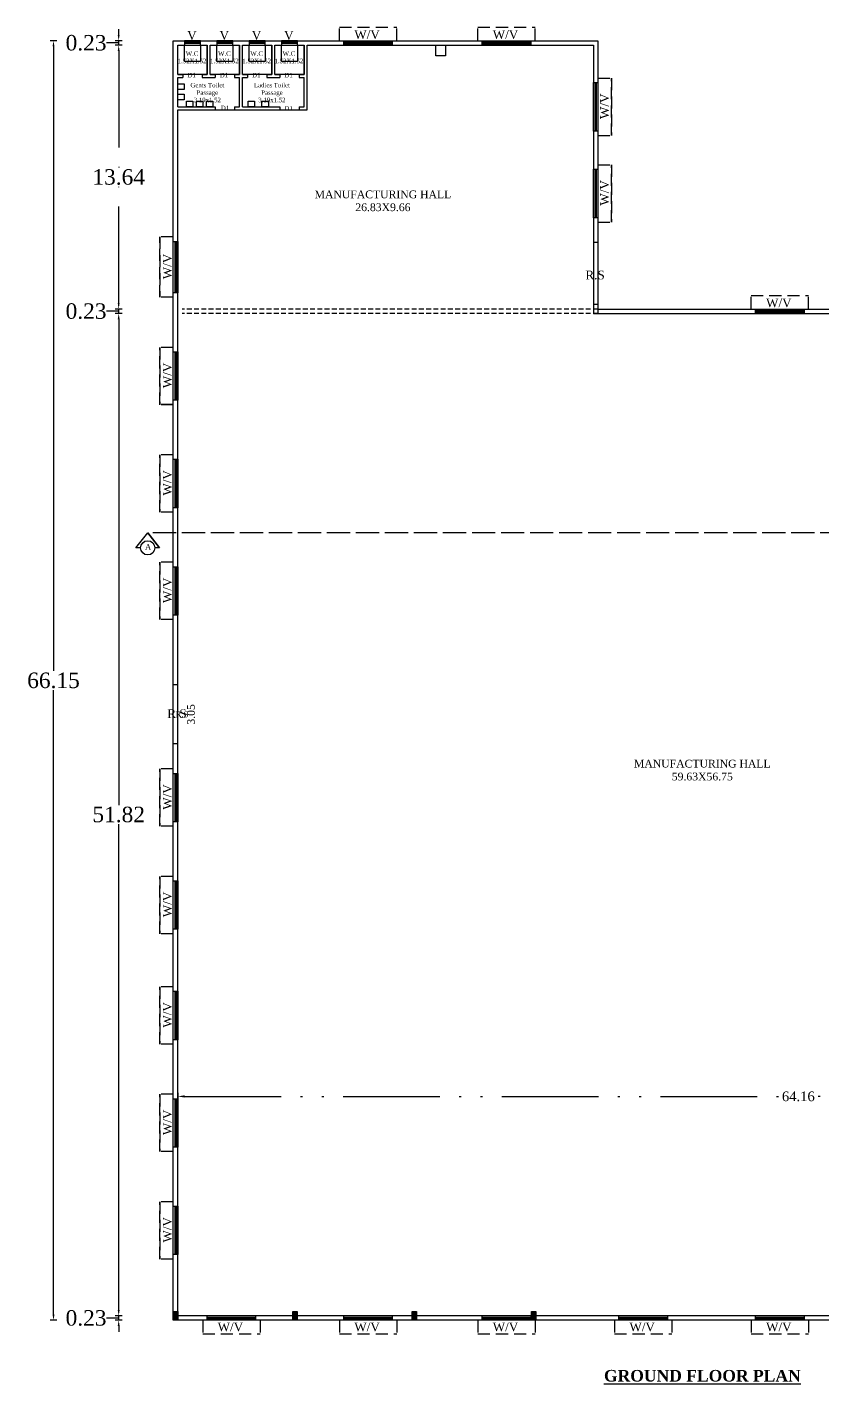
# Model space of a CAD drawing. Header units: metres. Extents: x -80702 to -80622, y -97322 to -97193.
# Drawn here: x -80701.9 to -80660.8, y -97322.3 to -97252.2 of the extents above; entities that cross this region are included whole.
import ezdxf

# ---------------------------------------------------------------- set-up
doc = ezdxf.new("R2010")
doc.units = ezdxf.units.M
doc.header["$MEASUREMENT"] = 0
doc.header["$PDMODE"] = 3
doc.header["$PDSIZE"] = -0.7
for name, pattern in [('1', [0]), ('ACAD_ISO02W100', [15, 12, -3]), ('BOUND', [8, 5, -1, 0, -1, 0, -1]), ('CONTINULUS', [0]), ('DASHED2', [0.375, 0.25, -0.125]), ('HIDDEN', [0.375, 0.25, -0.125])]:
    doc.linetypes.add(name, pattern=pattern)
for name, color, linetype in [('BLK_1_COVERED_AREA', 140, '1'), ('BLK_1_FLR_0_BLT_UP_AREA', 46, '1'), ('BLK_1_FLR_0_CARPET_AREA', 46, '1'), ('BLK_1_FLR_0_DRINKING_WATER', 7, '1'), ('BLK_1_FLR_0_EXIT_WIDTH_DOOR', 2, '1'), ('BLK_1_FLR_0_URINAL', 235, '1'), ('BLK_1_FLR_0_WASH', 60, '1'), ('BLK_1_FLR_0_WATER_CLOSET', 1, '1'), ('DIM', 7, 'Continuous'), ('FMB_OR_PLR', 70, '1'), ('TOILET_VENTILATION', 6, 'Continuous'), ('WORKSHOP_AREA', 4, '1')]:
    doc.layers.add(name, color=color, linetype=linetype)
doc.styles.add('ANAND', font='times.ttf')
doc.styles.add('Dimension 1000', font='arial.ttf', dxfattribs={"height": 2})
doc.styles.add('TIMES NEW ROMAN', font='times.ttf')
doc.dimstyles.new('style overrides', dxfattribs={"dimtxt": 0.3, "dimasz": 0.3, "dimexe": 0.18, "dimexo": 0.0625, "dimgap": 0.09, "dimtad": 0, "dimtih": 1, "dimtoh": 1, "dimzin": 0, "dimdsep": 46, "dimtxsty": 'Standard', "dimcen": 0.09, "dimadec": 0, "dimazin": 0, "dimtfac": 1, "dimtofl": 0, "dimtmove": 1, "dimatfit": 3, "dimfxl": 0, "dimtolj": 1, "dimtzin": 0, "dimarcsym": 0})
doc.dimstyles.new('V1', dxfattribs={"dimtxt": 0.3, "dimasz": 0.1, "dimexe": 0.18, "dimexo": 0.0625, "dimgap": 0.09, "dimtad": 1, "dimzin": 0, "dimdsep": 46, "dimtxsty": 'ANAND', "dimcen": 0.09, "dimadec": 0, "dimazin": 0, "dimtfac": 1, "dimtix": 1, "dimtofl": 0, "dimtmove": 2, "dimatfit": 0, "dimfxl": 0, "dimtolj": 1, "dimtzin": 0, "dimarcsym": 0})

# ---------------------------------------------------------------- blocks, each defined once
blk = doc.blocks.new('*D10')
at = {"layer": 'BLK_1_FLR_0_EXIT_WIDTH_DOOR', "color": 0, "lineweight": -2}
for p, q in [((-80694.166, -97286.192), (-80694.283, -97286.192)), ((-80694.103, -97289.142), (-80694.103, -97286.292)), ((-80694.166, -97289.242), (-80694.283, -97289.242))]:
    blk.add_line(p, q, dxfattribs=at)
for points in [[(-80694.12, -97286.292), (-80694.087, -97286.292), (-80694.103, -97286.192)], [(-80694.12, -97289.142), (-80694.087, -97289.142), (-80694.103, -97289.242)]]:
    blk.add_solid(points, dxfattribs=at)
at = {"layer": 'Defpoints', "color": 0, "lineweight": -2}
for p in [(-80694.103, -97286.192), (-80694.103, -97286.192), (-80694.103, -97289.242)]:
    blk.add_point(p, dxfattribs=at)
at = {"layer": 'BLK_1_FLR_0_EXIT_WIDTH_DOOR', "color": 0, "insert": (-80693.416, -97287.715), "char_height": 0.4, "attachment_point": 5, "rotation": 90, "style": 'TIMES NEW ROMAN'}
blk.add_mtext('\\A1;3.05', dxfattribs=at)
blk = doc.blocks.new('*D11')
at = {"color": 0, "linetype": 'BOUND', "lineweight": -2}
for p, q in [((-80697.158, -97252.587), (-80697.158, -97252.287)), ((-80697.612, -97253.002), (-80697.792, -97253.002)), ((-80697.158, -97253.002), (-80697.612, -97253.002)), ((-80696.978, -97253.117), (-80697.338, -97253.117)), ((-80697.158, -97253.117), (-80697.158, -97252.887)), ((-80697.158, -97253.417), (-80697.158, -97253.717))]:
    blk.add_line(p, q, dxfattribs=at)
at = {"color": 0, "linetype": '1', "lineweight": -2}
blk.add_line((-80696.978, -97252.887), (-80697.338, -97252.887), dxfattribs=at)
for points in [[(-80697.208, -97252.587), (-80697.108, -97252.587), (-80697.158, -97252.887)], [(-80697.208, -97253.417), (-80697.108, -97253.417), (-80697.158, -97253.117)]]:
    blk.add_solid(points, dxfattribs=at)
at = {"layer": 'Defpoints', "color": 0, "linetype": '1', "lineweight": -2}
for p in [(-80697.158, -97252.887), (-80696.103, -97252.887), (-80696.103, -97253.117)]:
    blk.add_point(p, dxfattribs=at)
at = {"color": 0, "linetype": '1', "lineweight": -2, "insert": (-80698.845, -97253.002), "char_height": 0.8, "attachment_point": 5, "style": 'TIMES NEW ROMAN'}
blk.add_mtext('\\A1;0.23', dxfattribs=at)
blk = doc.blocks.new('*D12')
at = {"color": 0, "linetype": 'BOUND', "lineweight": -2}
for p, q in [((-80697.158, -97266.458), (-80697.158, -97266.158)), ((-80697.612, -97266.873), (-80697.792, -97266.873)), ((-80697.158, -97266.873), (-80697.612, -97266.873)), ((-80696.978, -97266.988), (-80697.338, -97266.988)), ((-80697.158, -97266.988), (-80697.158, -97266.758)), ((-80697.158, -97267.288), (-80697.158, -97267.588))]:
    blk.add_line(p, q, dxfattribs=at)
at = {"color": 0, "linetype": '1', "lineweight": -2}
blk.add_line((-80696.978, -97266.758), (-80697.338, -97266.758), dxfattribs=at)
for points in [[(-80697.208, -97266.458), (-80697.108, -97266.458), (-80697.158, -97266.758)], [(-80697.208, -97267.288), (-80697.108, -97267.288), (-80697.158, -97266.988)]]:
    blk.add_solid(points, dxfattribs=at)
at = {"layer": 'Defpoints', "color": 0, "linetype": '1', "lineweight": -2}
for p in [(-80697.158, -97266.758), (-80696.103, -97266.758), (-80696.103, -97266.988)]:
    blk.add_point(p, dxfattribs=at)
at = {"color": 0, "linetype": '1', "lineweight": -2, "insert": (-80698.845, -97266.873), "char_height": 0.8, "attachment_point": 5, "style": 'TIMES NEW ROMAN'}
blk.add_mtext('\\A1;0.23', dxfattribs=at)
blk = doc.blocks.new('*D13')
at = {"color": 0, "linetype": 'BOUND', "lineweight": -2}
for p, q in [((-80697.158, -97318.504), (-80697.158, -97318.204)), ((-80697.612, -97318.919), (-80697.792, -97318.919)), ((-80697.158, -97318.919), (-80697.612, -97318.919)), ((-80696.978, -97319.034), (-80697.338, -97319.034)), ((-80697.158, -97319.034), (-80697.158, -97318.804)), ((-80697.158, -97319.334), (-80697.158, -97319.634))]:
    blk.add_line(p, q, dxfattribs=at)
at = {"color": 0, "linetype": '1', "lineweight": -2}
blk.add_line((-80696.978, -97318.804), (-80697.338, -97318.804), dxfattribs=at)
for points in [[(-80697.208, -97318.504), (-80697.108, -97318.504), (-80697.158, -97318.804)], [(-80697.208, -97319.334), (-80697.108, -97319.334), (-80697.158, -97319.034)]]:
    blk.add_solid(points, dxfattribs=at)
at = {"layer": 'Defpoints', "color": 0, "linetype": '1', "lineweight": -2}
for p in [(-80697.158, -97318.804), (-80696.103, -97318.804), (-80696.103, -97319.034)]:
    blk.add_point(p, dxfattribs=at)
at = {"color": 0, "linetype": '1', "lineweight": -2, "insert": (-80698.845, -97318.919), "char_height": 0.8, "attachment_point": 5, "style": 'TIMES NEW ROMAN'}
blk.add_mtext('\\A1;0.23', dxfattribs=at)
blk = doc.blocks.new('*D14')
at = {"color": 0, "linetype": '1', "lineweight": -2}
blk.add_line((-80697.158, -97266.988), (-80697.338, -97266.988), dxfattribs=at)
at = {"color": 0, "linetype": 'ByBlock', "lineweight": -2}
for p, q in [((-80697.158, -97267.288), (-80697.158, -97292.398)), ((-80697.158, -97318.504), (-80697.158, -97293.394))]:
    blk.add_line(p, q, dxfattribs=at)
at = {"color": 0, "linetype": 'BOUND', "lineweight": -2}
blk.add_line((-80697.158, -97318.804), (-80697.338, -97318.804), dxfattribs=at)
at = {"color": 0, "linetype": '1', "lineweight": -2}
for points in [[(-80697.208, -97267.288), (-80697.108, -97267.288), (-80697.158, -97266.988)], [(-80697.208, -97318.504), (-80697.108, -97318.504), (-80697.158, -97318.804)]]:
    blk.add_solid(points, dxfattribs=at)
at = {"layer": 'Defpoints', "color": 0, "linetype": '1', "lineweight": -2}
for p in [(-80697.158, -97266.988), (-80697.158, -97266.988), (-80697.158, -97318.804)]:
    blk.add_point(p, dxfattribs=at)
at = {"color": 0, "linetype": '1', "lineweight": -2, "insert": (-80697.158, -97292.896), "char_height": 0.8, "attachment_point": 5, "style": 'TIMES NEW ROMAN'}
blk.add_mtext('\\A1;51.82', dxfattribs=at)
blk = doc.blocks.new('*D15')
at = {"color": 0, "linetype": '1', "lineweight": -2}
blk.add_line((-80697.158, -97253.117), (-80697.338, -97253.117), dxfattribs=at)
at = {"color": 0, "linetype": 'BOUND', "lineweight": -2}
for p, q in [((-80697.158, -97253.417), (-80697.158, -97259.44)), ((-80697.158, -97266.458), (-80697.158, -97260.436)), ((-80697.158, -97266.758), (-80697.338, -97266.758))]:
    blk.add_line(p, q, dxfattribs=at)
at = {"color": 0, "linetype": '1', "lineweight": -2}
for points in [[(-80697.208, -97253.417), (-80697.108, -97253.417), (-80697.158, -97253.117)], [(-80697.208, -97266.458), (-80697.108, -97266.458), (-80697.158, -97266.758)]]:
    blk.add_solid(points, dxfattribs=at)
at = {"layer": 'Defpoints', "color": 0, "linetype": '1', "lineweight": -2}
for p in [(-80697.158, -97253.117), (-80697.158, -97253.117), (-80697.158, -97266.758)]:
    blk.add_point(p, dxfattribs=at)
at = {"color": 0, "linetype": '1', "lineweight": -2, "insert": (-80697.158, -97259.938), "char_height": 0.8, "attachment_point": 5, "style": 'TIMES NEW ROMAN'}
blk.add_mtext('\\A1;13.64', dxfattribs=at)
blk = doc.blocks.new('*D16')
at = {"color": 0, "linetype": 'BOUND', "lineweight": -2}
blk.add_line((-80700.348, -97252.887), (-80700.708, -97252.887), dxfattribs=at)
at = {"color": 0, "linetype": '1', "lineweight": -2}
for p, q in [((-80700.528, -97253.187), (-80700.528, -97285.463)), ((-80700.528, -97318.734), (-80700.528, -97286.459)), ((-80700.348, -97319.034), (-80700.708, -97319.034))]:
    blk.add_line(p, q, dxfattribs=at)
for points in [[(-80700.578, -97253.187), (-80700.478, -97253.187), (-80700.528, -97252.887)], [(-80700.578, -97318.734), (-80700.478, -97318.734), (-80700.528, -97319.034)]]:
    blk.add_solid(points, dxfattribs=at)
at = {"layer": 'Defpoints', "color": 0, "linetype": '1', "lineweight": -2}
for p in [(-80700.259, -97252.887), (-80700.528, -97319.034), (-80700.259, -97319.034)]:
    blk.add_point(p, dxfattribs=at)
at = {"color": 0, "linetype": '1', "lineweight": -2, "insert": (-80700.528, -97285.961), "char_height": 0.8, "attachment_point": 5, "style": 'TIMES NEW ROMAN'}
blk.add_mtext('\\A1;66.15', dxfattribs=at)
blk = doc.blocks.new('*D46')
at = {"layer": 'Defpoints', "color": 0, "linetype": '1', "lineweight": -2}
for p in [(-80694.103, -97307.088), (-80629.946, -97307.088), (-80629.946, -97307.463)]:
    blk.add_point(p, dxfattribs=at)
at = {"layer": 'FMB_OR_PLR', "color": 0, "linetype": 'BOUND', "lineweight": -2}
for p, q in [((-80694.103, -97307.283), (-80694.103, -97307.643)), ((-80693.753, -97307.463), (-80662.915, -97307.463)), ((-80630.296, -97307.463), (-80661.134, -97307.463))]:
    blk.add_line(p, q, dxfattribs=at)
at = {"layer": 'FMB_OR_PLR', "color": 0, "linetype": '1', "lineweight": -2}
blk.add_line((-80629.946, -97307.283), (-80629.946, -97307.643), dxfattribs=at)
for points in [[(-80693.753, -97307.405), (-80693.753, -97307.521), (-80694.103, -97307.463)], [(-80630.296, -97307.405), (-80630.296, -97307.521), (-80629.946, -97307.463)]]:
    blk.add_solid(points, dxfattribs=at)
at = {"layer": 'FMB_OR_PLR', "color": 0, "linetype": '1', "lineweight": -2, "insert": (-80662.024, -97307.463), "char_height": 0.5, "attachment_point": 5, "style": 'TIMES NEW ROMAN'}
blk.add_mtext('\\A1;64.16', dxfattribs=at)

msp = doc.modelspace()

# ---------------------------------------------------------------- hatches: boundary and pattern name
at = {"linetype": '1', "lineweight": -2}
h = msp.add_hatch(color=0, dxfattribs=at)
h.dxf.hatch_style = 1
h.paths.add_polyline_path([(-80694.333, -97318.577), (-80694.103, -97318.577), (-80694.103, -97319.034), (-80694.333, -97319.034)])
h = msp.add_hatch(color=0, dxfattribs=at)
h.dxf.hatch_style = 1
h.paths.add_polyline_path([(-80688.161, -97318.577), (-80687.931, -97318.577), (-80687.931, -97319.034), (-80688.161, -97319.034)])
h = msp.add_hatch(color=0, dxfattribs=at)
h.dxf.hatch_style = 1
h.paths.add_polyline_path([(-80681.989, -97318.577), (-80681.759, -97318.577), (-80681.759, -97319.034), (-80681.989, -97319.034)])
h = msp.add_hatch(color=0, dxfattribs=at)
h.dxf.hatch_style = 1
h.paths.add_polyline_path([(-80675.817, -97318.577), (-80675.587, -97318.577), (-80675.587, -97319.034), (-80675.817, -97319.034)])

# ---------------------------------------------------------------- linework, layer by layer
at = {"linetype": 'HIDDEN', "lineweight": -3, "ltscale": 2.5}
for p, q in [((-80685.748, -97252.887), (-80685.748, -97252.187)), ((-80685.748, -97252.187), (-80682.785, -97252.187)), ((-80682.785, -97252.887), (-80682.785, -97252.187)), ((-80678.592, -97252.887), (-80678.592, -97252.187)), ((-80678.592, -97252.187), (-80675.628, -97252.187)), ((-80675.628, -97252.887), (-80675.628, -97252.187)), ((-80672.385, -97254.827), (-80671.685, -97254.827)), ((-80672.385, -97254.828), (-80671.685, -97254.828)), ((-80671.685, -97254.827), (-80671.685, -97257.79)), ((-80671.685, -97257.792), (-80671.685, -97254.828)), ((-80672.385, -97257.79), (-80671.685, -97257.79)), ((-80672.385, -97257.792), (-80671.685, -97257.792)), ((-80672.385, -97259.302), (-80671.685, -97259.302)), ((-80672.385, -97259.304), (-80671.685, -97259.304)), ((-80671.685, -97259.302), (-80671.685, -97262.266)), ((-80671.685, -97262.267), (-80671.685, -97259.304)), ((-80672.385, -97262.266), (-80671.685, -97262.266)), ((-80672.385, -97262.267), (-80671.685, -97262.267)), ((-80694.333, -97263.03), (-80695.033, -97263.03)), ((-80695.033, -97263.03), (-80695.033, -97266.148)), ((-80695.033, -97266.15), (-80695.033, -97263.031)), ((-80694.333, -97263.031), (-80695.033, -97263.031)), ((-80694.333, -97266.148), (-80695.033, -97266.148)), ((-80694.333, -97266.15), (-80695.033, -97266.15)), ((-80664.462, -97266.758), (-80664.462, -97266.058)), ((-80664.462, -97266.058), (-80661.499, -97266.058)), ((-80661.499, -97266.758), (-80661.499, -97266.058)), ((-80694.333, -97268.74), (-80695.033, -97268.74)), ((-80695.033, -97268.74), (-80695.033, -97271.703)), ((-80695.033, -97271.704), (-80695.033, -97268.741)), ((-80694.333, -97268.741), (-80695.033, -97268.741)), ((-80694.333, -97271.703), (-80695.033, -97271.703)), ((-80694.333, -97271.704), (-80695.033, -97271.704)), ((-80694.333, -97274.294), (-80695.033, -97274.294)), ((-80695.033, -97274.294), (-80695.033, -97277.258)), ((-80695.033, -97277.259), (-80695.033, -97274.296)), ((-80694.333, -97274.296), (-80695.033, -97274.296)), ((-80694.333, -97277.258), (-80695.033, -97277.258)), ((-80694.333, -97277.259), (-80695.033, -97277.259)), ((-80694.333, -97279.849), (-80695.033, -97279.849)), ((-80695.033, -97279.849), (-80695.033, -97282.813)), ((-80695.033, -97282.814), (-80695.033, -97279.851)), ((-80694.333, -97279.851), (-80695.033, -97279.851)), ((-80694.333, -97282.813), (-80695.033, -97282.813)), ((-80694.333, -97282.814), (-80695.033, -97282.814)), ((-80694.333, -97290.532), (-80695.033, -97290.532)), ((-80695.033, -97290.532), (-80695.033, -97293.495)), ((-80695.033, -97293.497), (-80695.033, -97290.533)), ((-80694.333, -97290.533), (-80695.033, -97290.533)), ((-80694.333, -97293.495), (-80695.033, -97293.495)), ((-80694.333, -97293.497), (-80695.033, -97293.497)), ((-80694.333, -97296.087), (-80695.033, -97296.087)), ((-80695.033, -97296.087), (-80695.033, -97299.05)), ((-80695.033, -97299.052), (-80695.033, -97296.088)), ((-80694.333, -97296.088), (-80695.033, -97296.088)), ((-80694.333, -97299.05), (-80695.033, -97299.05)), ((-80694.333, -97299.052), (-80695.033, -97299.052)), ((-80694.333, -97301.797), (-80695.033, -97301.797)), ((-80695.033, -97301.797), (-80695.033, -97304.76)), ((-80695.033, -97304.762), (-80695.033, -97301.798)), ((-80694.333, -97301.798), (-80695.033, -97301.798)), ((-80694.333, -97304.76), (-80695.033, -97304.76)), ((-80694.333, -97304.762), (-80695.033, -97304.762)), ((-80694.333, -97307.352), (-80695.033, -97307.352)), ((-80695.033, -97307.352), (-80695.033, -97310.315)), ((-80695.033, -97310.316), (-80695.033, -97307.353)), ((-80694.333, -97307.353), (-80695.033, -97307.353)), ((-80694.333, -97310.315), (-80695.033, -97310.315)), ((-80694.333, -97310.316), (-80695.033, -97310.316)), ((-80694.333, -97312.906), (-80695.033, -97312.906)), ((-80695.033, -97312.906), (-80695.033, -97315.87)), ((-80695.033, -97315.871), (-80695.033, -97312.908)), ((-80694.333, -97312.908), (-80695.033, -97312.908)), ((-80694.333, -97315.87), (-80695.033, -97315.87)), ((-80694.333, -97315.871), (-80695.033, -97315.871)), ((-80692.813, -97319.034), (-80692.813, -97319.734)), ((-80689.85, -97319.034), (-80689.85, -97319.734)), ((-80685.748, -97319.034), (-80685.748, -97319.734)), ((-80682.785, -97319.034), (-80682.785, -97319.734)), ((-80678.592, -97319.034), (-80678.592, -97319.734)), ((-80675.628, -97319.034), (-80675.628, -97319.734)), ((-80671.527, -97319.034), (-80671.527, -97319.734)), ((-80668.563, -97319.034), (-80668.563, -97319.734)), ((-80664.462, -97319.034), (-80664.462, -97319.734)), ((-80661.499, -97319.034), (-80661.499, -97319.734)), ((-80692.813, -97319.734), (-80689.85, -97319.734)), ((-80685.748, -97319.734), (-80682.785, -97319.734)), ((-80678.592, -97319.734), (-80675.628, -97319.734)), ((-80671.527, -97319.734), (-80668.563, -97319.734)), ((-80664.462, -97319.734), (-80661.499, -97319.734))]:
    msp.add_line(p, q, dxfattribs=at)
at = {"color": 0, "linetype": '1', "lineweight": -2}
for p, q in [((-80694.333, -97252.887), (-80672.385, -97252.887)), ((-80694.333, -97286.192), (-80694.333, -97252.887)), ((-80694.103, -97253.117), (-80692.583, -97253.117)), ((-80694.103, -97254.637), (-80694.103, -97253.117)), ((-80692.583, -97254.637), (-80692.583, -97253.117)), ((-80692.433, -97254.637), (-80692.433, -97253.117)), ((-80692.433, -97253.117), (-80690.913, -97253.117)), ((-80690.913, -97254.637), (-80690.913, -97253.117)), ((-80690.763, -97253.117), (-80689.243, -97253.117)), ((-80690.763, -97254.637), (-80690.763, -97253.117)), ((-80689.243, -97254.637), (-80689.243, -97253.117)), ((-80689.093, -97254.637), (-80689.093, -97253.117)), ((-80689.093, -97253.117), (-80687.573, -97253.117)), ((-80687.573, -97254.637), (-80687.573, -97253.117)), ((-80687.423, -97256.457), (-80687.423, -97253.117)), ((-80687.423, -97253.117), (-80672.615, -97253.117)), ((-80672.615, -97253.117), (-80672.615, -97263.318)), ((-80672.385, -97252.887), (-80672.385, -97263.318)), ((-80694.103, -97254.637), (-80693.843, -97254.637)), ((-80694.103, -97254.787), (-80693.843, -97254.787)), ((-80694.103, -97256.307), (-80694.103, -97254.787)), ((-80693.843, -97254.637), (-80693.843, -97254.787)), ((-80692.843, -97254.637), (-80692.843, -97254.787)), ((-80692.843, -97254.637), (-80692.583, -97254.637)), ((-80692.843, -97254.787), (-80692.173, -97254.787)), ((-80692.433, -97254.637), (-80692.173, -97254.637)), ((-80692.173, -97254.637), (-80692.173, -97254.787)), ((-80691.173, -97254.637), (-80691.173, -97254.787)), ((-80691.173, -97254.637), (-80690.913, -97254.637)), ((-80691.173, -97254.787), (-80690.913, -97254.787)), ((-80690.913, -97256.307), (-80690.913, -97254.787)), ((-80690.763, -97254.637), (-80690.503, -97254.637)), ((-80690.763, -97256.307), (-80690.763, -97254.787)), ((-80690.763, -97254.787), (-80690.503, -97254.787)), ((-80690.503, -97254.637), (-80690.503, -97254.787)), ((-80689.503, -97254.637), (-80689.503, -97254.787)), ((-80689.503, -97254.637), (-80689.243, -97254.637)), ((-80689.503, -97254.787), (-80688.833, -97254.787)), ((-80689.093, -97254.637), (-80688.833, -97254.637)), ((-80688.833, -97254.637), (-80688.833, -97254.787)), ((-80687.833, -97254.637), (-80687.833, -97254.787)), ((-80687.833, -97254.637), (-80687.573, -97254.637)), ((-80687.833, -97254.787), (-80687.573, -97254.787)), ((-80687.573, -97256.307), (-80687.573, -97254.787)), ((-80694.103, -97256.307), (-80692.173, -97256.307)), ((-80694.103, -97261.51), (-80694.103, -97256.457)), ((-80694.103, -97256.457), (-80692.173, -97256.457)), ((-80692.173, -97256.307), (-80692.173, -97256.457)), ((-80691.173, -97256.307), (-80691.173, -97256.457)), ((-80691.173, -97256.307), (-80690.913, -97256.307)), ((-80691.173, -97256.457), (-80688.833, -97256.457)), ((-80690.763, -97256.307), (-80688.833, -97256.307)), ((-80688.833, -97256.307), (-80688.833, -97256.457)), ((-80687.833, -97256.307), (-80687.833, -97256.457)), ((-80687.833, -97256.307), (-80687.573, -97256.307)), ((-80687.833, -97256.457), (-80687.423, -97256.457)), ((-80694.103, -97286.192), (-80694.103, -97261.74)), ((-80672.385, -97263.318), (-80672.615, -97263.318)), ((-80672.385, -97266.528), (-80672.615, -97266.528)), ((-80672.615, -97266.528), (-80672.615, -97266.758)), ((-80672.615, -97266.988), (-80629.946, -97266.988)), ((-80672.385, -97266.528), (-80672.385, -97266.988)), ((-80672.385, -97266.758), (-80629.716, -97266.758)), ((-80694.103, -97286.192), (-80694.333, -97286.192)), ((-80694.333, -97319.034), (-80694.333, -97289.242)), ((-80694.103, -97289.242), (-80694.333, -97289.242)), ((-80694.103, -97318.804), (-80694.103, -97289.242)), ((-80638.566, -97319.034), (-80694.333, -97319.034)), ((-80638.566, -97318.804), (-80694.103, -97318.804))]:
    msp.add_line(p, q, dxfattribs=at)
at = {"color": 0}
for p, q in [((-80692.928, -97252.972), (-80693.759, -97252.972)), ((-80692.928, -97253.002), (-80693.759, -97253.002)), ((-80692.928, -97253.032), (-80693.759, -97253.032)), ((-80691.258, -97252.972), (-80692.089, -97252.972)), ((-80691.258, -97253.002), (-80692.089, -97253.002)), ((-80691.258, -97253.032), (-80692.089, -97253.032)), ((-80689.588, -97252.972), (-80690.419, -97252.972)), ((-80689.588, -97253.002), (-80690.419, -97253.002)), ((-80689.588, -97253.032), (-80690.419, -97253.032)), ((-80687.918, -97252.972), (-80688.749, -97252.972)), ((-80687.918, -97253.002), (-80688.749, -97253.002)), ((-80687.918, -97253.032), (-80688.749, -97253.032)), ((-80685.518, -97252.972), (-80683.014, -97252.972)), ((-80685.518, -97253.002), (-80683.014, -97253.002)), ((-80685.518, -97253.032), (-80683.014, -97253.032)), ((-80678.362, -97252.972), (-80675.857, -97252.972)), ((-80678.362, -97253.002), (-80675.857, -97253.002)), ((-80678.362, -97253.032), (-80675.857, -97253.032)), ((-80672.53, -97255.057), (-80672.53, -97257.562)), ((-80672.5, -97255.057), (-80672.5, -97257.562)), ((-80672.47, -97255.057), (-80672.47, -97257.562)), ((-80672.53, -97259.532), (-80672.53, -97262.037)), ((-80672.5, -97259.532), (-80672.5, -97262.037)), ((-80672.47, -97259.532), (-80672.47, -97262.037)), ((-80694.248, -97263.26), (-80694.248, -97265.92)), ((-80694.218, -97263.26), (-80694.218, -97265.92)), ((-80694.188, -97263.26), (-80694.188, -97265.92)), ((-80664.232, -97266.843), (-80661.727, -97266.843)), ((-80664.232, -97266.873), (-80661.727, -97266.873)), ((-80664.232, -97266.903), (-80661.727, -97266.903)), ((-80694.248, -97268.97), (-80694.248, -97271.474)), ((-80694.218, -97268.97), (-80694.218, -97271.474)), ((-80694.188, -97268.97), (-80694.188, -97271.474)), ((-80694.248, -97274.524), (-80694.248, -97277.029)), ((-80694.218, -97274.524), (-80694.218, -97277.029)), ((-80694.188, -97274.524), (-80694.188, -97277.029)), ((-80694.248, -97280.079), (-80694.248, -97282.584)), ((-80694.218, -97280.079), (-80694.218, -97282.584)), ((-80694.188, -97280.079), (-80694.188, -97282.584)), ((-80694.248, -97290.762), (-80694.248, -97293.267)), ((-80694.218, -97290.762), (-80694.218, -97293.267)), ((-80694.188, -97290.762), (-80694.188, -97293.267)), ((-80694.248, -97296.317), (-80694.248, -97298.822)), ((-80694.218, -97296.317), (-80694.218, -97298.822)), ((-80694.188, -97296.317), (-80694.188, -97298.822)), ((-80694.248, -97302.027), (-80694.248, -97304.532)), ((-80694.218, -97302.027), (-80694.218, -97304.532)), ((-80694.188, -97302.027), (-80694.188, -97304.532)), ((-80694.248, -97307.582), (-80694.248, -97310.086)), ((-80694.218, -97307.582), (-80694.218, -97310.086)), ((-80694.188, -97307.582), (-80694.188, -97310.086)), ((-80694.248, -97313.136), (-80694.248, -97315.641)), ((-80694.218, -97313.136), (-80694.218, -97315.641)), ((-80694.188, -97313.136), (-80694.188, -97315.641)), ((-80692.583, -97318.889), (-80690.078, -97318.889)), ((-80692.583, -97318.919), (-80690.078, -97318.919)), ((-80692.583, -97318.949), (-80690.078, -97318.949)), ((-80685.518, -97318.889), (-80683.014, -97318.889)), ((-80685.518, -97318.919), (-80683.014, -97318.919)), ((-80685.518, -97318.949), (-80683.014, -97318.949)), ((-80678.362, -97318.889), (-80675.857, -97318.889)), ((-80678.362, -97318.919), (-80675.857, -97318.919)), ((-80678.362, -97318.949), (-80675.857, -97318.949)), ((-80671.297, -97318.889), (-80668.792, -97318.889)), ((-80671.297, -97318.919), (-80668.792, -97318.919)), ((-80671.297, -97318.949), (-80668.792, -97318.949)), ((-80664.232, -97318.889), (-80661.727, -97318.889)), ((-80664.232, -97318.919), (-80661.727, -97318.919)), ((-80664.232, -97318.949), (-80661.727, -97318.949))]:
    msp.add_line(p, q, dxfattribs=at)
at = {"color": 0, "linetype": 'DASHED2', "lineweight": -2}
for p, q in [((-80672.385, -97266.758), (-80693.873, -97266.758)), ((-80672.385, -97266.988), (-80693.873, -97266.988))]:
    msp.add_line(p, q, dxfattribs=at)
at = {"color": 0, "linetype": 'CONTINULUS'}
for p, q in [((-80696.272, -97279.105, 3.952), (-80695.659, -97278.322)), ((-80695.042, -97279.105, 3.952), (-80695.656, -97278.322))]:
    msp.add_line(p, q, dxfattribs=at)
at = {"color": 0, "linetype": 'ACAD_ISO02W100', "ltscale": 0.1}
msp.add_line((-80628.193, -97278.322), (-80695.656, -97278.322), dxfattribs=at)
at = {"color": 0, "linetype": '1', "lineweight": -2}
for points in [[(-80693.759, -97252.887), (-80693.759, -97253.117), (-80692.928, -97253.117), (-80692.928, -97252.887)], [(-80692.089, -97252.887), (-80692.089, -97253.117), (-80691.258, -97253.117), (-80691.258, -97252.887)], [(-80690.419, -97252.887), (-80690.419, -97253.117), (-80689.588, -97253.117), (-80689.588, -97252.887)], [(-80688.749, -97252.887), (-80688.749, -97253.117), (-80687.918, -97253.117), (-80687.918, -97252.887)], [(-80683.014, -97252.887), (-80683.014, -97253.117), (-80685.518, -97253.117), (-80685.518, -97252.887)], [(-80675.857, -97252.887), (-80675.857, -97253.117), (-80678.362, -97253.117), (-80678.362, -97252.887)], [(-80672.385, -97257.562), (-80672.615, -97257.562), (-80672.615, -97255.057), (-80672.385, -97255.057)], [(-80672.385, -97262.037), (-80672.615, -97262.037), (-80672.615, -97259.532), (-80672.385, -97259.532)], [(-80694.103, -97265.92), (-80694.333, -97265.92), (-80694.333, -97263.26), (-80694.103, -97263.26)], [(-80661.727, -97266.758), (-80661.727, -97266.988), (-80664.232, -97266.988), (-80664.232, -97266.758)], [(-80694.103, -97271.474), (-80694.333, -97271.474), (-80694.333, -97268.97), (-80694.103, -97268.97)], [(-80694.103, -97277.029), (-80694.333, -97277.029), (-80694.333, -97274.524), (-80694.103, -97274.524)], [(-80694.103, -97282.584), (-80694.333, -97282.584), (-80694.333, -97280.079), (-80694.103, -97280.079)], [(-80694.103, -97293.267), (-80694.333, -97293.267), (-80694.333, -97290.762), (-80694.103, -97290.762)], [(-80694.103, -97298.822), (-80694.333, -97298.822), (-80694.333, -97296.317), (-80694.103, -97296.317)], [(-80694.103, -97304.532), (-80694.333, -97304.532), (-80694.333, -97302.027), (-80694.103, -97302.027)], [(-80694.103, -97310.086), (-80694.333, -97310.086), (-80694.333, -97307.582), (-80694.103, -97307.582)], [(-80694.103, -97315.641), (-80694.333, -97315.641), (-80694.333, -97313.136), (-80694.103, -97313.136)], [(-80694.333, -97318.577), (-80694.103, -97318.577), (-80694.103, -97319.034), (-80694.333, -97319.034)], [(-80690.078, -97318.804), (-80690.078, -97319.034), (-80692.583, -97319.034), (-80692.583, -97318.804)], [(-80688.161, -97318.577), (-80687.931, -97318.577), (-80687.931, -97319.034), (-80688.161, -97319.034)], [(-80683.014, -97318.804), (-80683.014, -97319.034), (-80685.518, -97319.034), (-80685.518, -97318.804)], [(-80681.989, -97318.577), (-80681.759, -97318.577), (-80681.759, -97319.034), (-80681.989, -97319.034)], [(-80675.857, -97318.804), (-80675.857, -97319.034), (-80678.362, -97319.034), (-80678.362, -97318.804)], [(-80675.817, -97318.577), (-80675.587, -97318.577), (-80675.587, -97319.034), (-80675.817, -97319.034)], [(-80668.792, -97318.804), (-80668.792, -97319.034), (-80671.297, -97319.034), (-80671.297, -97318.804)], [(-80661.727, -97318.804), (-80661.727, -97319.034), (-80664.232, -97319.034), (-80664.232, -97318.804)]]:
    msp.add_lwpolyline(points, close=True, dxfattribs=at)
at = {"color": 0, "linetype": 'CONTINULUS', "elevation": 3.952}
msp.add_lwpolyline([(-80696.024, -97279.105), (-80696.272, -97279.105), (-80695.659, -97278.322), (-80695.042, -97279.105), (-80695.291, -97279.105, 0.414214)], format="xyb", dxfattribs=at)
at = {"color": 0, "linetype": 'CONTINULUS'}
msp.add_circle((-80695.657, -97279.105, 3.952), 0.366, dxfattribs=at)
at = {"layer": 'BLK_1_COVERED_AREA', "color": 140, "linetype": '1', "lineweight": -2}
msp.add_lwpolyline([(-80694.333, -97319.034), (-80694.333, -97252.887), (-80672.385, -97252.887), (-80672.385, -97266.758), (-80629.716, -97266.758), (-80629.716, -97319.034)], close=True, dxfattribs=at)
at = {"layer": 'BLK_1_FLR_0_BLT_UP_AREA', "color": 45, "linetype": '1', "lineweight": -2}
msp.add_lwpolyline([(-80694.333, -97319.034), (-80694.333, -97252.887), (-80672.385, -97252.887), (-80672.385, -97266.758), (-80629.716, -97266.758), (-80629.716, -97319.034)], close=True, dxfattribs=at)
at = {"layer": 'BLK_1_FLR_0_CARPET_AREA', "color": 45, "linetype": '1', "lineweight": -2}
msp.add_lwpolyline([(-80694.103, -97318.806), (-80694.103, -97256.458), (-80687.423, -97256.458), (-80687.423, -97253.118), (-80672.615, -97253.118), (-80672.615, -97266.99), (-80629.946, -97266.99), (-80629.946, -97313.696), (-80635.056, -97313.696), (-80635.056, -97318.806)], close=True, dxfattribs=at)
at = {"layer": 'BLK_1_FLR_0_DRINKING_WATER', "color": 7, "linetype": '1', "lineweight": -2}
msp.add_lwpolyline([(-80680.768, -97253.118), (-80680.268, -97253.118), (-80680.268, -97253.668), (-80680.768, -97253.668)], close=True, dxfattribs=at)
at = {"layer": 'BLK_1_FLR_0_URINAL', "color": 235, "linetype": '1', "lineweight": -2}
for points in [[(-80693.772, -97255.117), (-80693.772, -97255.41), (-80694.103, -97255.41), (-80694.103, -97255.117)], [(-80693.772, -97255.651), (-80693.772, -97255.944), (-80694.103, -97255.944), (-80694.103, -97255.651)]]:
    msp.add_lwpolyline(points, close=True, dxfattribs=at)
at = {"layer": 'BLK_1_FLR_0_WASH', "color": 55, "linetype": '1', "lineweight": -2}
msp.add_lwpolyline([(-80693.325, -97256.014), (-80693.325, -97256.307), (-80693.656, -97256.307), (-80693.656, -97256.014)], close=True, dxfattribs=at)
at = {"layer": 'BLK_1_FLR_0_WASH', "color": 60, "linetype": '1', "lineweight": -2}
for points in [[(-80692.805, -97256.014), (-80692.805, -97256.307), (-80693.136, -97256.307), (-80693.136, -97256.014)], [(-80692.293, -97256.014), (-80692.293, -97256.307), (-80692.624, -97256.307), (-80692.624, -97256.014)], [(-80690.14, -97256.014), (-80690.14, -97256.307), (-80690.472, -97256.307), (-80690.472, -97256.014)], [(-80689.42, -97256.014), (-80689.42, -97256.307), (-80689.751, -97256.307), (-80689.751, -97256.014)]]:
    msp.add_lwpolyline(points, close=True, dxfattribs=at)
at = {"layer": 'BLK_1_FLR_0_WATER_CLOSET', "color": 1, "linetype": '1', "lineweight": -2}
for points in [[(-80694.103, -97254.637), (-80694.103, -97253.117), (-80692.583, -97253.117), (-80692.583, -97254.637)], [(-80692.433, -97254.637), (-80692.433, -97253.117), (-80690.913, -97253.117), (-80690.913, -97254.637)]]:
    msp.add_lwpolyline(points, close=True, dxfattribs=at)
at = {"layer": 'BLK_1_FLR_0_WATER_CLOSET', "color": 2, "linetype": '1', "lineweight": -2}
for points in [[(-80690.763, -97254.637), (-80690.763, -97253.117), (-80689.243, -97253.117), (-80689.243, -97254.637)], [(-80689.093, -97254.637), (-80689.093, -97253.117), (-80687.573, -97253.117), (-80687.573, -97254.637)]]:
    msp.add_lwpolyline(points, close=True, dxfattribs=at)
at = {"layer": 'TOILET_VENTILATION', "color": 6}
for points in [[(-80692.928, -97253.968), (-80693.759, -97253.968), (-80693.759, -97253.117), (-80692.928, -97253.117)], [(-80691.258, -97253.968), (-80692.089, -97253.968), (-80692.089, -97253.117), (-80691.258, -97253.117)], [(-80689.588, -97253.968), (-80690.419, -97253.968), (-80690.419, -97253.117), (-80689.588, -97253.117)], [(-80687.918, -97253.968), (-80688.749, -97253.968), (-80688.749, -97253.117), (-80687.918, -97253.117)]]:
    msp.add_lwpolyline(points, close=True, dxfattribs=at)
at = {"layer": 'WORKSHOP_AREA', "color": 4, "linetype": '1', "lineweight": -2}
msp.add_lwpolyline([(-80694.103, -97318.806), (-80694.103, -97256.458), (-80687.423, -97256.458), (-80687.423, -97253.118), (-80672.615, -97253.118), (-80672.615, -97266.99), (-80629.946, -97266.99), (-80629.946, -97313.696), (-80635.056, -97313.696), (-80635.056, -97318.806)], close=True, dxfattribs=at)

# ---------------------------------------------------------------- texts
at = {"color": 0, "style": 'TIMES NEW ROMAN'}
msp.add_text('A', height=0.3, rotation=359.80204, dxfattribs=at).set_placement((-80695.8, -97279.202, 0.072))
at = {"color": 0, "lineweight": -3, "ltscale": 0.2, "attachment_point": 5}
for s, insert, char_height, width in [('\\A1;{\\fTimes New Roman|b0|i0|c0|p18;V}', (-80693.371, -97252.618), 0.45, 1.74479), ('\\A1;{\\fTimes New Roman|b0|i0|c0|p18;V}', (-80691.701, -97252.618), 0.45, 1.74479), ('\\A1;{\\fTimes New Roman|b0|i0|c0|p18;V}', (-80690.031, -97252.618), 0.45, 1.74479), ('\\A1;{\\fTimes New Roman|b0|i0|c0|p18;V}', (-80688.361, -97252.618), 0.45, 1.74479), ('\\A1;{\\fTimes New Roman|b0|i0|c0|p18;W/V}', (-80684.318, -97252.575), 0.45, 1.74479), ('\\A1;{\\fTimes New Roman|b0|i0|c0|p18;W/V}', (-80677.162, -97252.575), 0.45, 1.74479), ('\\A1;{\\fTimes New Roman|b0|i0|c0|p18;W.C\\P1.52X1.52}', (-80693.365, -97253.746), 0.23, 1.74479), ('\\A1;{\\fTimes New Roman|b0|i0|c0|p18;W.C\\P1.52X1.52}', (-80691.695, -97253.746), 0.23, 1.74479), ('\\A1;{\\fTimes New Roman|b0|i0|c0|p18;W.C\\P1.52X1.52}', (-80690.025, -97253.746), 0.23, 1.74479), ('\\A1;{\\fTimes New Roman|b0|i0|c0|p18;W.C\\P1.52X1.52}', (-80688.355, -97253.746), 0.23, 1.74479), ('\\A1;{\\fTimes New Roman|b0|i0|c0|p18;D1}', (-80693.382, -97254.666), 0.23, 1.74479), ('\\A1;{\\fTimes New Roman|b0|i0|c0|p18;D1}', (-80691.712, -97254.666), 0.23, 1.74479), ('\\A1;{\\fTimes New Roman|b0|i0|c0|p18;D1}', (-80690.042, -97254.666), 0.23, 1.74479), ('\\A1;{\\fTimes New Roman|b0|i0|c0|p18;D1}', (-80688.372, -97254.666), 0.23, 1.74479), ('\\A1;{\\fTimes New Roman|b0|i0|c0|p18;Gents Toilet \\PPassage \\P3.19x1.52}', (-80692.575, -97255.571), 0.23, 1.74479), ('\\A1;{\\fTimes New Roman|b0|i0|c0|p18;Ladies Toilet \\PPassage \\P3.19x1.52}', (-80689.235, -97255.571), 0.23, 1.95455), ('\\A1;{\\fTimes New Roman|b0|i0|c0|p18;D1}', (-80691.659, -97256.364), 0.23, 1.74479), ('\\A1;{\\fTimes New Roman|b0|i0|c0|p18;D1}', (-80688.37, -97256.394), 0.23, 1.74479), ('\\A1;{\\fTimes New Roman|b0|i0|c0|p18;MANUFACTURING HALL \\P26.83X9.66}', (-80683.499, -97261.17), 0.4, 9.16388), ('\\A1;{\\fTimes New Roman|b0|i0|c0|p18;R.S}', (-80672.531, -97265.005), 0.45, 1.74479), ('\\A1;{\\fTimes New Roman|b0|i0|c0|p18;W/V}', (-80663.032, -97266.446), 0.45, 1.74479), ('\\A1;{\\fTimes New Roman|b0|i0|c0|p18;R.S}', (-80694.143, -97287.68), 0.45, 1.74479), ('\\A1;{\\fTimes New Roman|b0|i0|c0|p18;MANUFACTURING HALL \\P59.63X56.75}', (-80666.988, -97290.597), 0.4, 9.16388), ('\\A1;{\\fTimes New Roman|b0|i0|c0|p18;W/V}', (-80691.383, -97319.384), 0.45, 1.74479), ('\\A1;{\\fTimes New Roman|b0|i0|c0|p18;W/V}', (-80684.318, -97319.384), 0.45, 1.74479), ('\\A1;{\\fTimes New Roman|b0|i0|c0|p18;W/V}', (-80677.162, -97319.384), 0.45, 1.74479), ('\\A1;{\\fTimes New Roman|b0|i0|c0|p18;W/V}', (-80670.097, -97319.384), 0.45, 1.74479), ('\\A1;{\\fTimes New Roman|b0|i0|c0|p18;W/V}', (-80663.032, -97319.384), 0.45, 1.74479)]:
    msp.add_mtext(s, dxfattribs=dict(at, insert=insert, char_height=char_height, width=width))
at = {"color": 0, "lineweight": -3, "ltscale": 0.2, "char_height": 0.45, "attachment_point": 5, "rotation": 90}
for insert, width in [((-80672.038, -97256.278), 1.74479), ((-80672.038, -97260.754), 1.74479), ((-80694.639, -97264.559), 1.89999), ((-80694.639, -97270.191), 1.74479), ((-80694.639, -97275.746), 1.74479), ((-80694.639, -97281.301), 1.74479), ((-80694.639, -97291.983), 1.74479), ((-80694.639, -97297.538), 1.74479), ((-80694.639, -97303.248), 1.74479), ((-80694.639, -97308.803), 1.74479), ((-80694.639, -97314.358), 1.74479)]:
    msp.add_mtext('\\A1;{\\fTimes New Roman|b0|i0|c0|p18;W/V}', dxfattribs=dict(at, insert=insert, width=width))
at = {"color": 0, "lineweight": -3, "ltscale": 0.2, "insert": (-80666.986, -97321.906), "char_height": 0.6, "attachment_point": 5}
msp.add_mtext('{\\fTimes New Roman|b1|i0|c0|p18;\\LGROUND FLOOR PLAN }', dxfattribs=at)
at = {"layer": 'DIM', "color": 0, "linetype": 'Continuous', "insert": (-80693.885, -97287.713), "char_height": 0.3, "attachment_point": 5, "rotation": 359.80649, "style": 'Dimension 1000'}
msp.add_mtext('\\A1;{\\fTimes New Roman|b0|i0|c0|p18;R.S}', dxfattribs=at)

# ---------------------------------------------------------------- dimensions: what is measured, and where the dimension line sits
at = {"color": 0, "linetype": '1', "lineweight": -2}
for base, p1, p2, picture, middle in [((-80697.158, -97252.887), (-80696.103, -97253.117), (-80696.103, -97252.887), '*D11', (-80697.882, -97253.002)), ((-80697.158, -97266.758), (-80696.103, -97266.988), (-80696.103, -97266.758), '*D12', (-80697.882, -97266.873)), ((-80697.158, -97318.804), (-80696.103, -97319.034), (-80696.103, -97318.804), '*D13', (-80697.882, -97318.919))]:
    dim = msp.add_linear_dim(base=base, p1=p1, p2=p2, angle=90, dimstyle='style overrides', override={"dimtxt": 0.8, "dimtxsty": 'TIMES NEW ROMAN', "dimfxl": 0.18, "dimfxlon": 1, "dimarcsym": 1}, dxfattribs=at)
    dim.commit()
    dim.dimension.update_dxf_attribs({"geometry": picture, "text_midpoint": middle, "dimtype": 161})
for p1, p2, distance, picture, middle in [((-80700.259, -97252.887), (-80700.259, -97319.034), -0.269, '*D16', (-80700.528, -97285.961)), ((-80697.158, -97266.758), (-80697.158, -97253.117), 0, '*D15', (-80697.158, -97259.938)), ((-80697.158, -97318.804), (-80697.158, -97266.988), 0, '*D14', (-80697.158, -97292.896))]:
    dim = msp.add_aligned_dim(p1=p1, p2=p2, distance=distance, dimstyle='style overrides', override={"dimtxt": 0.8, "dimtxsty": 'TIMES NEW ROMAN', "dimfxl": 0.18, "dimfxlon": 1, "dimarcsym": 1}, dxfattribs=at)
    dim.commit()
    dim.dimension.update_dxf_attribs({"geometry": picture, "text_midpoint": middle})
at = {"layer": 'BLK_1_FLR_0_EXIT_WIDTH_DOOR', "color": 2}
dim = msp.add_linear_dim(base=(-80694.103, -97286.192), p1=(-80694.103, -97289.242), p2=(-80694.103, -97286.192), angle=90, dimstyle='V1', override={"dimtxt": 0.4, "dimtxsty": 'TIMES NEW ROMAN'}, dxfattribs=at)
dim.commit()
dim.dimension.update_dxf_attribs({"geometry": '*D10', "text_midpoint": (-80693.416, -97287.715), "dimtype": 161})
at = {"layer": 'FMB_OR_PLR', "color": 0, "linetype": '1', "lineweight": -2}
dim = msp.add_linear_dim(base=(-80629.946, -97307.463), p1=(-80694.103, -97307.088), p2=(-80629.946, -97307.088), dimstyle='style overrides', override={"dimtxt": 0.5, "dimasz": 0.35, "dimtxsty": 'TIMES NEW ROMAN', "dimfxl": 0.18, "dimfxlon": 1, "dimarcsym": 1}, dxfattribs=at)
dim.commit()
dim.dimension.update_dxf_attribs({"geometry": '*D46', "text_midpoint": (-80662.024, -97307.463)})

doc.saveas('drawing.dxf')
